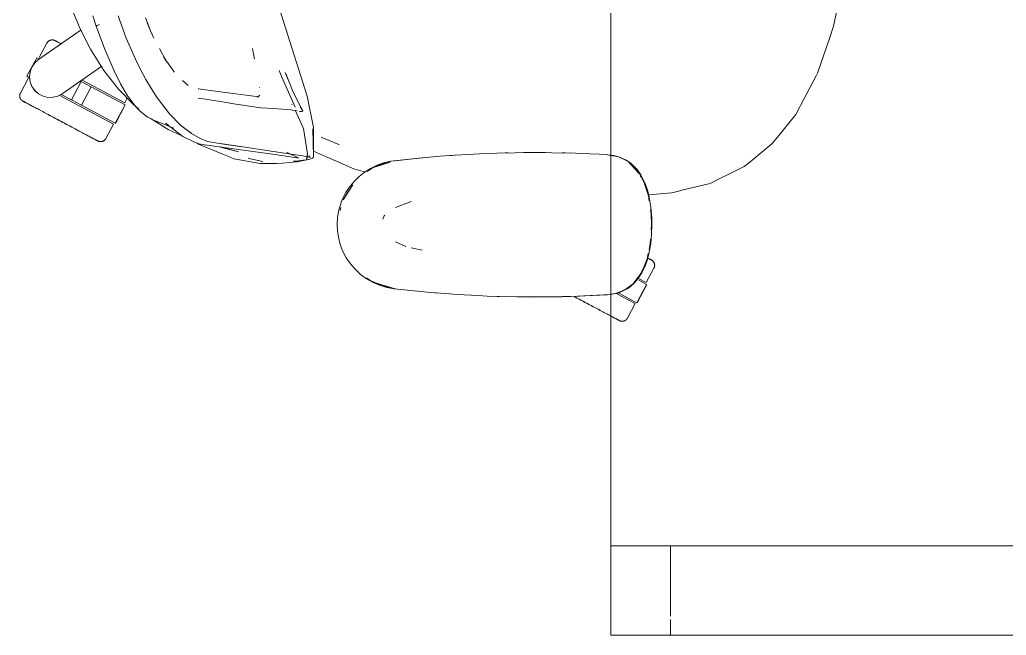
# Model space of a CAD drawing. Header units: millimetres. Extents: x 155927 to 295199, y -4084 to 97293.
# Drawn here: x 226667 to 227330, y 32627 to 33040 of the extents above; entities that cross this region are included whole.
import ezdxf

# ---------------------------------------------------------------- set-up
doc = ezdxf.new("R2010")
doc.units = ezdxf.units.MM
doc.header["$MEASUREMENT"] = 0
doc.layers.add('G-IMPT', color=8, linetype='CONTINUOUS', lineweight=9)
doc.layers.add('I-FURN', color=8, linetype='CONTINUOUS', lineweight=9)

msp = doc.modelspace()

# ---------------------------------------------------------------- linework, layer by layer
at = {"layer": 'G-IMPT'}
for p, q in [((226844.19, 33038.58), (226835.01, 33068.55)), ((226700.2, 33051.67), (226707.72, 33033.69)), ((227216.37, 33049.16), (227213.5, 33035.34)), ((226718.6, 33035.38), (226716.19, 33042.31)), ((226738.76, 33027.39), (226733.3, 33042.27)), ((226751.6, 33041.08), (226752.27, 33039.35)), ((226754.99, 33032.27), (226752.27, 33039.35)), ((226754.99, 33032.27), (226752.68, 33037.71)), ((226844.19, 33038.58), (226860.18, 32988.34)), ((226714.81, 33019.92), (226707.72, 33033.69)), ((226718.56, 33035.38), (226718.6, 33035.51)), ((226724.13, 33020.42), (226718.56, 33035.38)), ((226718.6, 33035.51), (226719, 33035.78)), ((226718.6, 33035.51), (226718.61, 33035.56)), ((226718.6, 33035.51), (226718.6, 33035.38)), ((226719, 33035.78), (226718.61, 33035.56)), ((226719.83, 33036.16), (226719, 33035.78)), ((226719.18, 33035.88), (226719, 33035.78)), ((226719.83, 33036.16), (226719.18, 33035.88)), ((226719.83, 33036.16), (226720.88, 33036.59)), ((226719.83, 33036.16), (226720.29, 33036.36)), ((226720.88, 33036.59), (226720.29, 33036.36)), ((226757.19, 33027.42), (226754.99, 33032.27)), ((227210.99, 33027.9), (227213.5, 33035.34)), ((226738.76, 33027.39), (226744.94, 33013.16)), ((227210.99, 33027.9), (227202.84, 33003.81)), ((226723.79, 33005.62), (226714.81, 33019.92)), ((226725.61, 33016.74), (226724.13, 33020.42)), ((226761.06, 33020.38), (226765.25, 33012.27)), ((226823.47, 33020.47), (226824.88, 33013.21)), ((226730.38, 33005.78), (226725.61, 33016.74)), ((226748.33, 33006.43), (226744.94, 33013.16)), ((226763.74, 33015.05), (226766.3, 33011.29)), ((226763.74, 33015.05), (226765.25, 33012.27)), ((226766.3, 33011.29), (226766.7, 33010.71)), ((226766.7, 33010.71), (226770.19, 33005.58)), ((226723.79, 33005.62), (226733.59, 32993.02)), ((226730.6, 33005.33), (226730.38, 33005.78)), ((226730.38, 33005.78), (226734.91, 32996.73)), ((226730.38, 33005.78), (226734.6, 32997.32)), ((226730.6, 33005.33), (226734.91, 32996.73)), ((226748.33, 33006.43), (226751.9, 32999.64)), ((226770.19, 33005.58), (226770.94, 33004.48)), ((226841.46, 33005.74), (226843.21, 33001.16)), ((226847.5, 32999.52), (226845.49, 33004.42)), ((226845.49, 33004.42), (226847.51, 32999.32)), ((226734.91, 32996.73), (226734.6, 32997.32)), ((226755.66, 32993.42), (226751.9, 32999.64)), ((226776.46, 32998.95), (226780.37, 32995.61)), ((226843.21, 33001.16), (226852.13, 32981)), ((226847.51, 32999.32), (226846.01, 33003.11)), ((226850.76, 32991.05), (226847.5, 32999.52)), ((227191.66, 32982.64), (227201.96, 33002.15)), ((227201.96, 33002.15), (227202.84, 33003.81)), ((226743.55, 32982.73), (226733.59, 32993.02)), ((226734.91, 32996.73), (226739.64, 32988.73)), ((226755.66, 32993.42), (226759.55, 32987.32)), ((226800.32, 32991.67), (226786.96, 32993.45)), ((226786.96, 32993.45), (226787.43, 32993.3)), ((226800.32, 32991.67), (226827.65, 32987.93)), ((226828.15, 32993.99), (226828.11, 32994.34)), ((226850.76, 32991.05), (226856.04, 32980.95)), ((226740.51, 32987.44), (226739.64, 32988.73)), ((226745.22, 32981.31), (226740.51, 32987.44)), ((226759.71, 32987.06), (226759.55, 32987.32)), ((226767.74, 32976.63), (226759.71, 32987.06)), ((226792.13, 32986.31), (226787.05, 32987.06)), ((226792.13, 32986.31), (226798.96, 32985.25)), ((226798.96, 32985.25), (226800.62, 32984.99)), ((226812.4, 32983.12), (226800.62, 32984.99)), ((226828.5, 32989.04), (226826.94, 32987.8)), ((226827.15, 32987.84), (226827.39, 32987.88)), ((226827.65, 32987.93), (226827.39, 32987.88)), ((226860.18, 32988.34), (226864.38, 32967.38)), ((226747.22, 32979.73), (226743.55, 32982.73)), ((226745.22, 32981.31), (226748.12, 32978.28)), ((226752.98, 32974.42), (226748.12, 32978.28)), ((226813.95, 32982.87), (226812.4, 32983.12)), ((226829.16, 32980.67), (226813.95, 32982.87)), ((226829.16, 32980.67), (226829.24, 32980.65)), ((226829.24, 32980.65), (226837.49, 32980.04)), ((226846.33, 32979.4), (226837.49, 32980.04)), ((226846.33, 32979.4), (226849.74, 32979.15)), ((226850.11, 32979.11), (226849.74, 32979.15)), ((226849.75, 32983.17), (226850.19, 32982.9)), ((226850.11, 32979.11), (226852.57, 32978.82)), ((226857.75, 32966.68), (226852.16, 32978.97)), ((226852.57, 32978.82), (226852.63, 32978.8)), ((226853.41, 32978.52), (226852.63, 32978.8)), ((226855.14, 32978.05), (226856.67, 32978.21)), ((226857.39, 32978.49), (226855.55, 32981.19)), ((226857.39, 32978.49), (226856.04, 32980.95)), ((226856.67, 32978.21), (226857.36, 32978.36)), ((226857.36, 32978.36), (226857.39, 32978.49)), ((226857.39, 32978.49), (226857.42, 32978.66)), ((227188.23, 32976.14), (227190.94, 32981.27)), ((227191.66, 32982.64), (227190.94, 32981.27)), ((226754.12, 32973.81), (226752.98, 32974.42)), ((226754.12, 32973.81), (226756.55, 32972.63)), ((226755.47, 32973.11), (226754.71, 32973.61)), ((226755.47, 32973.11), (226766.92, 32965.99)), ((226756.55, 32972.63), (226758.78, 32971.56)), ((226770.69, 32967.05), (226758.78, 32971.56)), ((226775.47, 32968.72), (226767.74, 32976.63)), ((227188.23, 32976.14), (227176.02, 32961)), ((226765.03, 32970.28), (226776.68, 32961.37)), ((226765.03, 32970.28), (226766.98, 32969.17)), ((226766.92, 32965.99), (226775.55, 32962.01)), ((226782.21, 32963.63), (226775.26, 32969.03)), ((226775.26, 32969.03), (226778.84, 32966.22)), ((226775.47, 32968.72), (226782.44, 32963.31)), ((226782.21, 32963.63), (226778.84, 32966.22)), ((226857.75, 32966.68), (226860.46, 32949.64)), ((226863.94, 32966.49), (226864.52, 32948.05)), ((226863.94, 32966.49), (226864.42, 32948.51)), ((226864.38, 32967.38), (226864.42, 32948.51)), ((226776.08, 32961.77), (226775.55, 32962.01)), ((226776.68, 32961.37), (226783.26, 32958.3)), ((226782.44, 32963.31), (226788.27, 32960.02)), ((226783.26, 32958.3), (226786.62, 32956.73)), ((226788.69, 32959.8), (226788.27, 32960.02)), ((226788.69, 32959.8), (226793.48, 32958.05)), ((226793.48, 32958.05), (226801.16, 32956.75)), ((226869.52, 32960.95), (226881.38, 32956.03)), ((227172.26, 32956.34), (227176.02, 32961)), ((226786.01, 32957.02), (226787.18, 32956.25)), ((226789.62, 32956.09), (226786.62, 32956.73)), ((226787.18, 32956.25), (226803.63, 32949.45)), ((226836.83, 32949.41), (226789.62, 32956.09)), ((226814.04, 32950.96), (226801.09, 32954.47)), ((226816.32, 32954.45), (226801.16, 32956.75)), ((226816.32, 32954.45), (226801.73, 32956.68)), ((226816.92, 32954.36), (226801.73, 32956.68)), ((226814.04, 32950.96), (226802.15, 32954.32)), ((226816.92, 32954.36), (226847.8, 32949.8)), ((226872.58, 32947.92), (226864.41, 32951.49)), ((226881.64, 32955.92), (226881.38, 32956.03)), ((227157.31, 32944.17), (227172.26, 32956.34)), ((226803.63, 32949.45), (226807, 32948.06)), ((226810.86, 32946.47), (226807, 32948.06)), ((226828.55, 32943.23), (226810.86, 32946.47)), ((226821.11, 32946.68), (226820.54, 32946.84)), ((226830.42, 32944.64), (226821.11, 32946.68)), ((226836.83, 32949.41), (226847.5, 32947.97)), ((226843.65, 32943.54), (226852.97, 32944.35)), ((226846.25, 32950.79), (226854.68, 32946.78)), ((226848.79, 32947.76), (226847.5, 32947.97)), ((226847.8, 32949.8), (226855.65, 32948.69)), ((226853.81, 32946.93), (226848.79, 32947.76)), ((226852.8, 32944.87), (226851.12, 32944.73)), ((226852.8, 32944.87), (226857.49, 32945.38)), ((226852.97, 32944.35), (226853.44, 32944.39)), ((226857.69, 32945.2), (226853.44, 32944.39)), ((226854.68, 32946.78), (226853.81, 32946.93)), ((226861.92, 32947.58), (226855.65, 32948.69)), ((226858.1, 32945.46), (226857.49, 32945.38)), ((226857.69, 32945.2), (226860.01, 32945.64)), ((226858.1, 32945.46), (226861.38, 32945.99)), ((226859.78, 32946.05), (226860.46, 32949.64)), ((226859.78, 32946.05), (226860.4, 32949.6)), ((226860.4, 32949.6), (226860.01, 32945.64)), ((226861.3, 32947.75), (226862.39, 32947.19)), ((226861.3, 32947.75), (226861.92, 32947.58)), ((226861.38, 32945.99), (226863.24, 32946.54)), ((226861.57, 32948.13), (226861.49, 32948.63)), ((226861.57, 32948.13), (226861.89, 32947.59)), ((226861.89, 32947.59), (226862.39, 32947.19)), ((226863.78, 32946.87), (226863.24, 32946.54)), ((226863.78, 32946.87), (226864.16, 32947.36)), ((226864.55, 32947.93), (226864.16, 32947.36)), ((226864.55, 32947.93), (226864.36, 32948.8)), ((226864.36, 32948.8), (226864.39, 32948.69)), ((226864.42, 32948.51), (226864.39, 32948.69)), ((226864.52, 32948.05), (226864.42, 32948.51)), ((226880.42, 32944.5), (226872.58, 32947.92)), ((226891.54, 32939.64), (226880.42, 32944.5)), ((226916.38, 32944.72), (226911.42, 32943.57)), ((226916.3, 32944.51), (226913.25, 32943.93)), ((226916.38, 32944.72), (226939.33, 32947.18)), ((226916.38, 32944.72), (226937.81, 32947.07)), ((226916.38, 32944.72), (226919.19, 32945.05)), ((226939.33, 32947.18), (226919.19, 32945.05)), ((226937.81, 32947.07), (226949.21, 32948.06)), ((226959.5, 32948.79), (226949.21, 32948.06)), ((226957.46, 32948.65), (226956.04, 32948.52)), ((226957.46, 32948.65), (226959.36, 32948.74)), ((226959.5, 32948.79), (226968.37, 32949.35)), ((226979.68, 32949.89), (226968.37, 32949.35)), ((226979.68, 32949.89), (226987.56, 32950.18)), ((226999.86, 32950.48), (226987.56, 32950.18)), ((226991.43, 32950.26), (226993.08, 32950.34)), ((226993.08, 32950.34), (226995.16, 32950.34)), ((226999.86, 32950.48), (227005.33, 32950.55)), ((227020.05, 32950.56), (227005.33, 32950.55)), ((227024.56, 32950.5), (227020.05, 32950.56)), ((227024.56, 32950.5), (227040.23, 32950.13)), ((227031.28, 32950.33), (227033.5, 32950.33)), ((227036.83, 32950.18), (227033.5, 32950.33)), ((227040.23, 32950.13), (227043.77, 32950)), ((227056.33, 32949.39), (227043.77, 32950)), ((227056.33, 32949.39), (227062, 32949.1)), ((227064.07, 32948.67), (227061.77, 32949.1)), ((227062, 32949.1), (227064.07, 32948.84)), ((227064.07, 32948.84), (227066.01, 32948.6)), ((227069.12, 32947.73), (227064.07, 32948.67)), ((227066.01, 32948.6), (227069.96, 32947.54)), ((227073.38, 32945.63), (227069.12, 32947.73)), ((227074.28, 32945.55), (227069.96, 32947.54)), ((227073.38, 32945.63), (227075.61, 32944.53)), ((227074.28, 32945.55), (227077.5, 32943.35)), ((227075.61, 32944.53), (227078.02, 32942.29)), ((227082.52, 32937.13), (227075.61, 32944.53)), ((227081.32, 32939.22), (227075.61, 32944.53)), ((226828.55, 32943.23), (226835.52, 32943.2)), ((226839.69, 32943.2), (226835.52, 32943.2)), ((226843.65, 32943.54), (226839.69, 32943.2)), ((226891.54, 32939.64), (226899.36, 32937.39)), ((226902.7, 32939.93), (226898.38, 32937.2)), ((226904.03, 32940.32), (226900.45, 32937.9)), ((226902.7, 32939.93), (226907.28, 32942.12)), ((226904.03, 32940.32), (226915.88, 32944.14)), ((226904.03, 32940.32), (226906.73, 32941.22)), ((226913.25, 32943.93), (226905.06, 32940.73)), ((226906.73, 32941.22), (226915.88, 32944.14)), ((226907.28, 32942.12), (226911.42, 32943.57)), ((227078.83, 32942.21), (227077.5, 32943.35)), ((227081.1, 32938.76), (227078.02, 32942.29)), ((227078.83, 32942.21), (227081.69, 32939.17)), ((227082.52, 32937.13), (227081.24, 32938.6)), ((227083.21, 32936.07), (227081.32, 32939.22)), ((227081.69, 32939.17), (227084.14, 32935.71)), ((227135.03, 32932.02), (227146.49, 32937.67)), ((227153.66, 32941.2), (227146.49, 32937.67)), ((227157.31, 32944.17), (227153.66, 32941.2)), ((226891.46, 32931.03), (226888.28, 32927.05)), ((226891.46, 32931.03), (226895.07, 32934.58)), ((226895.07, 32934.58), (226898.38, 32937.2)), ((227084.54, 32933.84), (227083.71, 32935.22)), ((227084.94, 32934.34), (227084.14, 32935.71)), ((227086.28, 32930.92), (227084.82, 32933.37)), ((227087.15, 32929.7), (227084.94, 32934.34)), ((227135.03, 32932.02), (227130.66, 32929.88)), ((226884.42, 32918.9), (226890.74, 32928.85)), ((226886.01, 32923.5), (226888.28, 32927.05)), ((226886.58, 32922.57), (226890.74, 32928.85)), ((227089.31, 32921.53), (227086.28, 32930.92)), ((227088.89, 32924.61), (227087.15, 32929.7)), ((227088.89, 32924.61), (227089.87, 32920.69)), ((227105.06, 32923.59), (227110.35, 32924.89)), ((227112.72, 32925.47), (227110.35, 32924.89)), ((227130.66, 32929.88), (227112.72, 32925.47)), ((226883.77, 32918.99), (226882.06, 32914.22)), ((226883.77, 32918.99), (226886.01, 32923.5)), ((226884.42, 32918.9), (226886.58, 32922.57)), ((226929.9, 32917.82), (226919.47, 32913.68)), ((227089.18, 32922.15), (227105.06, 32923.59)), ((227089.78, 32918.24), (227089.31, 32921.53)), ((227089.87, 32920.69), (227090.98, 32913.93)), ((226880.61, 32907.14), (226881.49, 32912.09)), ((226881.49, 32912.09), (226882.06, 32914.22)), ((226882.86, 32913.78), (226882.24, 32911.75)), ((227091.04, 32909.27), (227090.65, 32912.05)), ((227091.56, 32906.61), (227090.98, 32913.93)), ((226880.32, 32902.1), (226880.61, 32907.14)), ((226910.93, 32905.93), (226911.95, 32908.15)), ((226911.95, 32908.15), (226911.9, 32908.07)), ((226911.95, 32908.15), (226912.24, 32908.6)), ((227091.04, 32909.27), (227091.27, 32902.1)), ((227091.56, 32906.61), (227091.65, 32902.1)), ((226880.32, 32902.1), (226880.49, 32898.26)), ((226881.14, 32893.74), (226880.49, 32898.26)), ((227091.08, 32898.99), (227091.27, 32902.1)), ((227091.65, 32902.1), (227091.47, 32895.77)), ((226881.14, 32893.74), (226882.4, 32888.88)), ((227090.49, 32889.28), (227090.68, 32892.48)), ((227090.9, 32889.62), (227091.47, 32895.77)), ((226884.23, 32884.16), (226882.4, 32888.88)), ((226919.56, 32890.73), (226926.35, 32887.46)), ((226926.17, 32887.51), (226926.35, 32887.46)), ((226937.4, 32885.12), (226929.96, 32886.69)), ((227089.72, 32885.53), (227090.49, 32889.28)), ((227090.9, 32889.62), (227089.9, 32883.68)), ((226886.42, 32880), (226884.23, 32884.16)), ((226886.42, 32880), (226889.25, 32875.83)), ((227088.45, 32879.32), (227086.12, 32873.69)), ((227088.47, 32878.2), (227086.89, 32873.87)), ((227088.45, 32879.32), (227089.16, 32882.78)), ((227088.47, 32878.2), (227089.9, 32883.68)), ((226889.25, 32875.83), (226892.57, 32872)), ((226896.01, 32868.83), (226892.57, 32872)), ((227084.28, 32869.3), (227086.12, 32873.69)), ((227084.9, 32869.8), (227086.89, 32873.87)), ((226896.01, 32868.83), (226900.1, 32865.84)), ((226900.05, 32866.53), (226902.16, 32864.93)), ((226904.54, 32863.32), (226900.1, 32865.84)), ((226910.23, 32861.2), (226902.16, 32864.93)), ((227079.06, 32862.51), (227084.28, 32869.3)), ((227082.25, 32865.75), (227079.58, 32862.71)), ((227084.9, 32869.8), (227082.25, 32865.75)), ((226904.54, 32863.32), (226908.77, 32861.51)), ((226919.19, 32859.15), (226906.73, 32862.98)), ((226906.73, 32862.98), (226915.88, 32860.07)), ((226908.77, 32861.51), (226913.64, 32860.05)), ((226910.23, 32861.2), (226918.63, 32859.28)), ((226918.68, 32859.15), (226913.64, 32860.05)), ((226919.19, 32859.15), (226915.88, 32860.07)), ((226936.61, 32857.25), (226918.68, 32859.15)), ((227067.24, 32855.93), (227073.44, 32858.34)), ((227072.41, 32857.67), (227075.84, 32859.63)), ((227073.44, 32858.34), (227079.06, 32862.51)), ((227075.84, 32859.63), (227079.58, 32862.71)), ((226940.74, 32856.9), (226936.61, 32857.25)), ((226955.79, 32855.65), (226940.74, 32856.9)), ((226947.61, 32856.3), (226945.93, 32856.47)), ((226955.79, 32855.65), (226960.88, 32855.33)), ((226960.88, 32855.33), (226975.02, 32854.52)), ((226981.04, 32854.26), (226975.02, 32854.52)), ((226981.04, 32854.26), (226992.8, 32853.88)), ((226985.93, 32854.12), (226987.86, 32854.01)), ((226987.86, 32854.01), (226989.36, 32854)), ((227001.22, 32853.71), (226992.8, 32853.88)), ((227001.22, 32853.71), (227031.24, 32853.83)), ((227001.22, 32853.71), (227021.41, 32853.66)), ((227001.22, 32853.71), (227012.02, 32853.62)), ((227031.24, 32853.83), (227012.02, 32853.62)), ((227021.41, 32853.66), (227042.8, 32854.17)), ((227021.41, 32853.66), (227041.59, 32854.13)), ((227021.41, 32853.66), (227031.24, 32853.83)), ((227021.41, 32853.7), (227023.44, 32853.68)), ((227023.44, 32853.68), (227025.35, 32853.76)), ((227031.24, 32853.83), (227042.8, 32854.17)), ((227041.59, 32854.13), (227063.38, 32855.22)), ((227041.59, 32854.13), (227061.77, 32855.1)), ((227042.8, 32854.17), (227041.59, 32854.13)), ((227042.8, 32854.17), (227063.38, 32855.22)), ((227059.54, 32855.02), (227061.77, 32855.1)), ((227063.38, 32855.22), (227061.77, 32855.1)), ((227063.38, 32855.22), (227065.03, 32855.47)), ((227067.24, 32855.93), (227064.07, 32855.45)), ((227067.42, 32855.91), (227065.03, 32855.47)), ((227067.42, 32855.91), (227068.77, 32856.28)), ((227072.41, 32857.67), (227068.77, 32856.28))]:
    msp.add_line(p, q, dxfattribs=at)
at = {"layer": 'I-FURN'}
for p, q in [((227064.07, 34226.57), (227064.07, 32626.57)), ((227064.07, 32626.57), (227064.07, 34226.57)), ((226679.76, 33013), (226708.35, 33033.02)), ((226685.5, 33024.05), (226680.35, 33014.36)), ((226685.5, 33024.05), (226685.58, 33024.19)), ((226685.58, 33024.19), (226685.66, 33024.32)), ((226685.66, 33024.32), (226685.75, 33024.46)), ((226685.75, 33024.46), (226685.84, 33024.59)), ((226685.84, 33024.59), (226685.94, 33024.72)), ((226685.94, 33024.72), (226686.05, 33024.84)), ((226686.05, 33024.84), (226686.16, 33024.96)), ((226686.16, 33024.96), (226686.27, 33025.07)), ((226686.27, 33025.07), (226686.39, 33025.18)), ((226686.39, 33025.18), (226686.52, 33025.28)), ((226686.52, 33025.28), (226686.64, 33025.38)), ((226686.64, 33025.38), (226686.77, 33025.48)), ((226686.77, 33025.48), (226686.91, 33025.56)), ((226686.91, 33025.56), (226687.05, 33025.65)), ((226687.05, 33025.65), (226687.19, 33025.73)), ((226687.19, 33025.73), (226687.33, 33025.8)), ((226687.33, 33025.8), (226687.48, 33025.86)), ((226687.48, 33025.86), (226687.63, 33025.92)), ((226687.63, 33025.92), (226687.78, 33025.98)), ((226687.78, 33025.98), (226687.93, 33026.03)), ((226687.93, 33026.03), (226688.09, 33026.07)), ((226688.09, 33026.07), (226688.25, 33026.1)), ((226688.25, 33026.1), (226688.41, 33026.13)), ((226688.41, 33026.13), (226688.57, 33026.15)), ((226688.57, 33026.15), (226688.73, 33026.17)), ((226688.73, 33026.17), (226688.89, 33026.18)), ((226688.89, 33026.18), (226689.05, 33026.18)), ((226689.05, 33026.18), (226689.21, 33026.18)), ((226689.21, 33026.18), (226689.37, 33026.17)), ((226689.37, 33026.17), (226689.53, 33026.16)), ((226689.53, 33026.16), (226689.69, 33026.13)), ((226689.69, 33026.13), (226689.85, 33026.11)), ((226689.85, 33026.11), (226690.01, 33026.07)), ((226690.01, 33026.07), (226690.16, 33026.03)), ((226690.16, 33026.03), (226690.32, 33025.98)), ((226690.32, 33025.98), (226690.47, 33025.93)), ((226690.47, 33025.93), (226690.62, 33025.87)), ((226690.62, 33025.87), (226690.77, 33025.8)), ((226690.77, 33025.8), (226690.91, 33025.73)), ((226690.91, 33025.73), (226690.95, 33025.71)), ((226690.95, 33025.71), (226690.97, 33025.7)), ((226691, 33025.69), (226690.95, 33025.71)), ((226690.95, 33025.71), (226690.95, 33025.71)), ((226690.97, 33025.7), (226691.03, 33025.67)), ((226691.08, 33025.64), (226691, 33025.69)), ((226691.03, 33025.67), (226691.13, 33025.62)), ((226691.2, 33025.58), (226691.08, 33025.64)), ((226691.13, 33025.62), (226691.27, 33025.54)), ((226691.36, 33025.49), (226691.2, 33025.58)), ((226691.27, 33025.54), (226691.45, 33025.45)), ((226691.56, 33025.39), (226691.36, 33025.49)), ((226691.45, 33025.45), (226691.67, 33025.33)), ((226691.8, 33025.26), (226691.56, 33025.39)), ((226691.67, 33025.33), (226691.93, 33025.19)), ((226692.08, 33025.11), (226691.8, 33025.26)), ((226691.93, 33025.19), (226692.22, 33025.03)), ((226692.4, 33024.94), (226692.08, 33025.11)), ((226692.22, 33025.03), (226692.56, 33024.86)), ((226692.76, 33024.75), (226692.4, 33024.94)), ((226692.56, 33024.86), (226692.93, 33024.66)), ((226693.15, 33024.54), (226692.76, 33024.75)), ((226692.93, 33024.66), (226693.34, 33024.44)), ((226693.58, 33024.31), (226693.15, 33024.54)), ((226693.34, 33024.44), (226693.79, 33024.2)), ((226694.04, 33024.07), (226693.58, 33024.31)), ((226693.79, 33024.2), (226694.27, 33023.95)), ((226694.55, 33023.8), (226694.04, 33024.07)), ((226694.27, 33023.95), (226694.79, 33023.67)), ((226695.08, 33023.52), (226694.55, 33023.8)), ((226678.6, 33014.16), (226672.03, 33001.8)), ((226675.35, 33007.96), (226677.25, 33010.75)), ((226677.25, 33010.75), (226679.76, 33013)), ((226678.6, 33014.16), (226679.99, 33013.42)), ((226679.99, 33013.42), (226679.91, 33013.46)), ((226673.79, 33001.44), (226674.17, 33004.79)), ((226674.17, 33004.79), (226675.35, 33007.96)), ((226722.24, 33008.58), (226695.81, 32990.07)), ((226672.84, 33000.23), (226667.69, 32990.55)), ((226673.42, 33001.06), (226672.03, 33001.8)), ((226672.84, 33000.23), (226673.21, 33000.03)), ((226673.33, 33001.1), (226673.42, 33001.06)), ((226673.42, 33001.06), (226673.82, 33001.81)), ((226674.22, 32998.1), (226673.79, 33001.44)), ((226675.44, 32994.95), (226674.22, 32998.1)), ((226708.57, 32998.22), (226702, 32985.86)), ((226708.57, 32998.22), (226715.21, 32994.69)), ((226709.04, 32999.1), (226737.74, 32983.85)), ((226677.37, 32992.19), (226675.44, 32994.95)), ((226675.91, 32994.11), (226678.21, 32991.33)), ((226679.91, 32989.97), (226677.37, 32992.19)), ((226678.21, 32991.33), (226679.63, 32990.17)), ((226715.21, 32994.69), (226708.64, 32982.33)), ((226715.21, 32994.69), (226737.92, 32982.61)), ((226667.21, 32988.65), (226667.22, 32988.81)), ((226667.22, 32988.49), (226667.21, 32988.65)), ((226667.22, 32988.81), (226667.23, 32988.97)), ((226667.23, 32988.33), (226667.22, 32988.49)), ((226667.23, 32988.97), (226667.24, 32989.13)), ((226667.24, 32988.16), (226667.23, 32988.33)), ((226667.24, 32989.13), (226667.26, 32989.29)), ((226667.27, 32988.01), (226667.24, 32988.16)), ((226667.26, 32989.29), (226667.29, 32989.45)), ((226667.3, 32987.85), (226667.27, 32988.01)), ((226667.29, 32989.45), (226667.33, 32989.61)), ((226667.33, 32987.69), (226667.3, 32987.85)), ((226667.33, 32989.61), (226667.37, 32989.76)), ((226667.37, 32987.53), (226667.33, 32987.69)), ((226667.37, 32989.76), (226667.42, 32989.92)), ((226667.42, 32987.38), (226667.37, 32987.53)), ((226667.42, 32989.92), (226667.47, 32990.07)), ((226667.48, 32987.23), (226667.42, 32987.38)), ((226667.47, 32990.07), (226667.53, 32990.22)), ((226667.54, 32987.08), (226667.48, 32987.23)), ((226667.53, 32990.22), (226667.59, 32990.36)), ((226667.6, 32986.93), (226667.54, 32987.08)), ((226667.59, 32990.36), (226667.67, 32990.51)), ((226667.67, 32986.79), (226667.6, 32986.93)), ((226667.67, 32990.51), (226667.69, 32990.55)), ((226667.75, 32986.65), (226667.67, 32986.79)), ((226667.83, 32986.51), (226667.75, 32986.65)), ((226667.92, 32986.37), (226667.83, 32986.51)), ((226668.02, 32986.24), (226667.92, 32986.37)), ((226668.12, 32986.12), (226668.02, 32986.24)), ((226668.22, 32985.99), (226668.12, 32986.12)), ((226668.33, 32985.87), (226668.22, 32985.99)), ((226668.44, 32985.76), (226668.33, 32985.87)), ((226668.56, 32985.65), (226668.44, 32985.76)), ((226668.68, 32985.54), (226668.56, 32985.65)), ((226668.81, 32985.44), (226668.68, 32985.54)), ((226668.94, 32985.35), (226668.81, 32985.44)), ((226669.07, 32985.26), (226668.94, 32985.35)), ((226669.21, 32985.18), (226669.07, 32985.26)), ((226669.35, 32985.1), (226669.21, 32985.18)), ((226669.36, 32985.09), (226669.35, 32985.1)), ((226669.35, 32985.1), (226669.37, 32985.09)), ((226669.4, 32985.07), (226669.36, 32985.09)), ((226669.37, 32985.09), (226669.43, 32985.05)), ((226669.48, 32985.03), (226669.4, 32985.07)), ((226669.43, 32985.05), (226669.53, 32985)), ((226669.6, 32984.96), (226669.48, 32985.03)), ((226669.53, 32985), (226669.67, 32984.93)), ((226669.77, 32984.88), (226669.6, 32984.96)), ((226669.67, 32984.93), (226669.85, 32984.83)), ((226669.97, 32984.77), (226669.77, 32984.88)), ((226669.85, 32984.83), (226670.07, 32984.71)), ((226670.21, 32984.64), (226669.97, 32984.77)), ((226670.07, 32984.71), (226670.33, 32984.58)), ((226670.49, 32984.49), (226670.21, 32984.64)), ((226670.33, 32984.58), (226670.63, 32984.42)), ((226670.81, 32984.33), (226670.49, 32984.49)), ((226670.63, 32984.42), (226670.96, 32984.24)), ((226671.16, 32984.14), (226670.81, 32984.33)), ((226670.96, 32984.24), (226671.34, 32984.04)), ((226671.55, 32983.93), (226671.16, 32984.14)), ((226671.34, 32984.04), (226671.75, 32983.82)), ((226682.91, 32988.42), (226679.91, 32989.97)), ((226686.19, 32987.63), (226682.91, 32988.42)), ((226689.56, 32987.66), (226686.19, 32987.63)), ((226692.83, 32988.49), (226689.56, 32987.66)), ((226695.81, 32990.07), (226692.83, 32988.49)), ((226693.62, 32989.18), (226730.23, 32969.72)), ((226702, 32985.86), (226694.94, 32989.61)), ((226708.64, 32982.33), (226702, 32985.86)), ((226737.74, 32983.85), (226739.42, 32987)), ((226671.98, 32983.7), (226671.55, 32983.93)), ((226671.75, 32983.82), (226672.19, 32983.59)), ((226672.45, 32983.45), (226671.98, 32983.7)), ((226672.19, 32983.59), (226672.68, 32983.33)), ((226672.95, 32983.18), (226672.45, 32983.45)), ((226672.68, 32983.33), (226673.19, 32983.06)), ((226673.49, 32982.9), (226672.95, 32983.18)), ((226673.19, 32983.06), (226673.74, 32982.76)), ((226674.05, 32982.6), (226673.49, 32982.9)), ((226673.74, 32982.76), (226674.33, 32982.45)), ((226674.33, 32982.45), (226674.94, 32982.12)), ((226674.94, 32982.12), (226675.59, 32981.78)), ((226675.59, 32981.78), (226676.27, 32981.42)), ((226676.27, 32981.42), (226676.98, 32981.04)), ((226676.98, 32981.04), (226677.71, 32980.65)), ((226677.71, 32980.65), (226678.47, 32980.25)), ((226678.47, 32980.25), (226679.26, 32979.83)), ((226679.26, 32979.83), (226680.07, 32979.4)), ((226680.07, 32979.4), (226680.91, 32978.95)), ((226680.91, 32978.95), (226681.76, 32978.5)), ((226681.76, 32978.5), (226682.64, 32978.03)), ((226682.64, 32978.03), (226683.54, 32977.55)), ((226684.03, 32977.29), (226683.12, 32977.78)), ((226683.54, 32977.55), (226684.45, 32977.07)), ((226731.35, 32970.25), (226708.64, 32982.33)), ((226737.92, 32982.61), (226731.35, 32970.25)), ((226731.52, 32970.16), (226738.09, 32982.52)), ((226684.95, 32976.8), (226684.03, 32977.29)), ((226684.45, 32977.07), (226685.38, 32976.57)), ((226685.89, 32976.3), (226684.95, 32976.8)), ((226685.38, 32976.57), (226686.33, 32976.07)), ((226686.84, 32975.8), (226685.89, 32976.3)), ((226686.33, 32976.07), (226687.28, 32975.56)), ((226687.8, 32975.29), (226686.84, 32975.8)), ((226687.28, 32975.56), (226688.25, 32975.05)), ((226688.78, 32974.77), (226687.8, 32975.29)), ((226688.25, 32975.05), (226689.23, 32974.53)), ((226689.76, 32974.25), (226688.78, 32974.77)), ((226689.23, 32974.53), (226690.22, 32974)), ((226690.75, 32973.72), (226689.76, 32974.25)), ((226690.22, 32974), (226691.21, 32973.47)), ((226691.75, 32973.19), (226690.75, 32973.72)), ((226691.21, 32973.47), (226692.21, 32972.94)), ((226692.75, 32972.66), (226691.75, 32973.19)), ((226692.21, 32972.94), (226693.21, 32972.41)), ((226693.76, 32972.12), (226692.75, 32972.66)), ((226693.21, 32972.41), (226694.22, 32971.88)), ((226694.76, 32971.59), (226693.76, 32972.12)), ((226694.22, 32971.88), (226695.22, 32971.34)), ((226695.77, 32971.05), (226694.76, 32971.59)), ((226695.22, 32971.34), (226696.23, 32970.81)), ((226696.77, 32970.52), (226695.77, 32971.05)), ((226696.23, 32970.81), (226697.23, 32970.27)), ((226697.77, 32969.99), (226696.77, 32970.52)), ((226697.23, 32970.27), (226698.23, 32969.74)), ((226698.76, 32969.46), (226697.77, 32969.99)), ((226698.23, 32969.74), (226699.22, 32969.22)), ((226699.75, 32968.94), (226698.76, 32969.46)), ((226699.22, 32969.22), (226700.2, 32968.69)), ((226700.73, 32968.41), (226699.75, 32968.94)), ((226700.2, 32968.69), (226701.18, 32968.18)), ((226701.7, 32967.9), (226700.73, 32968.41)), ((226701.18, 32968.18), (226702.14, 32967.66)), ((226702.65, 32967.39), (226701.7, 32967.9)), ((226702.14, 32967.66), (226703.09, 32967.16)), ((226703.6, 32966.89), (226702.65, 32967.39)), ((226703.09, 32967.16), (226704.03, 32966.66)), ((226704.53, 32966.39), (226703.6, 32966.89)), ((226704.03, 32966.66), (226704.95, 32966.17)), ((226705.44, 32965.91), (226704.53, 32966.39)), ((226704.95, 32966.17), (226705.86, 32965.69)), ((226706.34, 32965.43), (226705.44, 32965.91)), ((226705.86, 32965.69), (226706.74, 32965.22)), ((226707.21, 32964.97), (226706.34, 32965.43)), ((226706.74, 32965.22), (226707.61, 32964.75)), ((226708.07, 32964.51), (226707.21, 32964.97)), ((226707.61, 32964.75), (226708.46, 32964.3)), ((226708.91, 32964.07), (226708.07, 32964.51)), ((226708.46, 32964.3), (226709.28, 32963.87)), ((226725.08, 32960.03), (226730.23, 32969.72)), ((226709.28, 32963.87), (226710.08, 32963.44)), ((226710.08, 32963.44), (226710.86, 32963.03)), ((226710.86, 32963.03), (226711.61, 32962.63)), ((226711.61, 32962.63), (226712.33, 32962.24)), ((226712.33, 32962.24), (226713.03, 32961.88)), ((226713.03, 32961.88), (226713.69, 32961.52)), ((226713.69, 32961.52), (226714.32, 32961.19)), ((226714.32, 32961.19), (226714.93, 32960.87)), ((226715.24, 32960.7), (226714.65, 32961.01)), ((226714.93, 32960.87), (226715.49, 32960.56)), ((226715.79, 32960.41), (226715.24, 32960.7)), ((226715.49, 32960.56), (226716.03, 32960.28)), ((226716.3, 32960.13), (226715.79, 32960.41)), ((226716.03, 32960.28), (226716.53, 32960.01)), ((226716.79, 32959.88), (226716.3, 32960.13)), ((226716.53, 32960.01), (226717, 32959.76)), ((226717.23, 32959.64), (226716.79, 32959.88)), ((226717, 32959.76), (226717.43, 32959.54)), ((226717.64, 32959.42), (226717.23, 32959.64)), ((226717.43, 32959.54), (226717.82, 32959.33)), ((226718.02, 32959.22), (226717.64, 32959.42)), ((226717.82, 32959.33), (226718.17, 32959.14)), ((226718.35, 32959.04), (226718.02, 32959.22)), ((226718.17, 32959.14), (226718.49, 32958.97)), ((226718.65, 32958.89), (226718.35, 32959.04)), ((226718.49, 32958.97), (226718.77, 32958.82)), ((226718.91, 32958.75), (226718.65, 32958.89)), ((226718.77, 32958.82), (226719.01, 32958.69)), ((226719.13, 32958.63), (226718.91, 32958.75)), ((226719.01, 32958.69), (226719.21, 32958.59)), ((226719.31, 32958.54), (226719.13, 32958.63)), ((226719.21, 32958.59), (226719.38, 32958.5)), ((226719.45, 32958.46), (226719.31, 32958.54)), ((226719.38, 32958.5), (226719.5, 32958.43)), ((226719.55, 32958.41), (226719.45, 32958.46)), ((226719.5, 32958.43), (226719.58, 32958.39)), ((226719.61, 32958.38), (226719.55, 32958.41)), ((226719.58, 32958.39), (226719.62, 32958.37)), ((226719.63, 32958.37), (226719.61, 32958.38)), ((226719.62, 32958.37), (226719.63, 32958.37)), ((226719.67, 32958.35), (226719.63, 32958.37)), ((226719.81, 32958.27), (226719.67, 32958.35)), ((226719.96, 32958.21), (226719.81, 32958.27)), ((226720.11, 32958.15), (226719.96, 32958.21)), ((226720.26, 32958.1), (226720.11, 32958.15)), ((226720.41, 32958.05), (226720.26, 32958.1)), ((226720.57, 32958.01), (226720.41, 32958.05)), ((226720.73, 32957.97), (226720.57, 32958.01)), ((226720.89, 32957.94), (226720.73, 32957.97)), ((226721.05, 32957.92), (226720.89, 32957.94)), ((226721.21, 32957.91), (226721.05, 32957.92)), ((226721.37, 32957.9), (226721.21, 32957.91)), ((226721.53, 32957.89), (226721.37, 32957.9)), ((226721.69, 32957.9), (226721.53, 32957.89)), ((226721.85, 32957.91), (226721.69, 32957.9)), ((226722.01, 32957.92), (226721.85, 32957.91)), ((226722.17, 32957.95), (226722.01, 32957.92)), ((226722.33, 32957.98), (226722.17, 32957.95)), ((226722.49, 32958.01), (226722.33, 32957.98)), ((226722.64, 32958.05), (226722.49, 32958.01)), ((226722.8, 32958.1), (226722.64, 32958.05)), ((226722.95, 32958.16), (226722.8, 32958.1)), ((226723.1, 32958.22), (226722.95, 32958.16)), ((226723.24, 32958.28), (226723.1, 32958.22)), ((226723.39, 32958.35), (226723.24, 32958.28)), ((226723.53, 32958.43), (226723.39, 32958.35)), ((226723.67, 32958.51), (226723.53, 32958.43)), ((226723.8, 32958.6), (226723.67, 32958.51)), ((226723.93, 32958.7), (226723.8, 32958.6)), ((226724.06, 32958.8), (226723.93, 32958.7)), ((226724.18, 32958.9), (226724.06, 32958.8)), ((226724.3, 32959.01), (226724.18, 32958.9)), ((226724.42, 32959.12), (226724.3, 32959.01)), ((226724.53, 32959.24), (226724.42, 32959.12)), ((226724.63, 32959.36), (226724.53, 32959.24)), ((226724.73, 32959.49), (226724.63, 32959.36)), ((226724.83, 32959.62), (226724.73, 32959.49)), ((226724.92, 32959.75), (226724.83, 32959.62)), ((226725, 32959.89), (226724.92, 32959.75)), ((226725.08, 32960.03), (226725, 32959.89)), ((227088.72, 32879.82), (227089.15, 32879.59)), ((227089.37, 32879.48), (227088.96, 32879.7)), ((227089.15, 32879.59), (227089.54, 32879.38)), ((227089.74, 32879.28), (227089.37, 32879.48)), ((227089.54, 32879.38), (227089.9, 32879.19)), ((227090.08, 32879.1), (227089.74, 32879.28)), ((227089.9, 32879.19), (227090.22, 32879.03)), ((227090.37, 32878.94), (227090.08, 32879.1)), ((227090.22, 32879.03), (227090.5, 32878.88)), ((227090.63, 32878.81), (227090.37, 32878.94)), ((227090.5, 32878.88), (227090.74, 32878.75)), ((227090.85, 32878.69), (227090.63, 32878.81)), ((227090.74, 32878.75), (227090.94, 32878.64)), ((227091.03, 32878.59), (227090.85, 32878.69)), ((227090.94, 32878.64), (227091.1, 32878.56)), ((227091.17, 32878.52), (227091.03, 32878.59)), ((227091.1, 32878.56), (227091.22, 32878.49)), ((227091.27, 32878.46), (227091.17, 32878.52)), ((227091.22, 32878.49), (227091.31, 32878.45)), ((227091.33, 32878.43), (227091.27, 32878.46)), ((227091.31, 32878.45), (227091.35, 32878.43)), ((227091.35, 32878.42), (227091.33, 32878.43)), ((227091.35, 32878.43), (227091.35, 32878.42)), ((227091.35, 32878.42), (227091.49, 32878.34)), ((227091.49, 32878.34), (227091.63, 32878.26)), ((227091.63, 32878.26), (227091.77, 32878.17)), ((227091.77, 32878.17), (227091.9, 32878.08)), ((227091.9, 32878.08), (227092.02, 32877.98)), ((227087.87, 32863.29), (227093.02, 32872.97)), ((227092.02, 32877.98), (227092.14, 32877.87)), ((227092.14, 32877.87), (227092.26, 32877.76)), ((227092.26, 32877.76), (227092.38, 32877.65)), ((227092.38, 32877.65), (227092.49, 32877.53)), ((227092.49, 32877.53), (227092.59, 32877.4)), ((227092.59, 32877.4), (227092.69, 32877.28)), ((227092.69, 32877.28), (227092.78, 32877.15)), ((227092.78, 32877.15), (227092.87, 32877.01)), ((227092.87, 32877.01), (227092.95, 32876.87)), ((227092.95, 32876.87), (227093.03, 32876.73)), ((227093.04, 32873.01), (227093.02, 32872.97)), ((227093.03, 32876.73), (227093.1, 32876.59)), ((227093.11, 32873.15), (227093.04, 32873.01)), ((227093.1, 32876.59), (227093.17, 32876.44)), ((227093.18, 32873.3), (227093.11, 32873.15)), ((227093.17, 32876.44), (227093.23, 32876.29)), ((227093.24, 32873.45), (227093.18, 32873.3)), ((227093.23, 32876.29), (227093.28, 32876.14)), ((227093.29, 32873.6), (227093.24, 32873.45)), ((227093.28, 32876.14), (227093.33, 32875.99)), ((227093.34, 32873.76), (227093.29, 32873.6)), ((227093.33, 32875.99), (227093.37, 32875.83)), ((227093.38, 32873.91), (227093.34, 32873.76)), ((227093.37, 32875.83), (227093.41, 32875.67)), ((227093.41, 32874.07), (227093.38, 32873.91)), ((227093.41, 32875.67), (227093.44, 32875.51)), ((227093.44, 32874.23), (227093.41, 32874.07)), ((227093.44, 32875.51), (227093.46, 32875.35)), ((227093.46, 32874.39), (227093.44, 32874.23)), ((227093.46, 32875.35), (227093.48, 32875.19)), ((227093.48, 32874.55), (227093.46, 32874.39)), ((227093.48, 32875.19), (227093.49, 32875.03)), ((227093.49, 32874.71), (227093.48, 32874.55)), ((227093.49, 32875.03), (227093.49, 32874.87)), ((227093.49, 32874.87), (227093.49, 32874.71)), ((227082.68, 32866.05), (227087.87, 32863.29)), ((227082.76, 32864.87), (227088.05, 32862.06)), ((227088.05, 32862.06), (227081.48, 32849.69)), ((227081.65, 32849.6), (227088.22, 32861.96)), ((227039.36, 32853.97), (227040.35, 32853.44)), ((227039.89, 32853.69), (227039.74, 32853.77)), ((227040.88, 32853.16), (227039.89, 32853.69)), ((227040.35, 32853.44), (227041.34, 32852.92)), ((227041.88, 32852.63), (227040.88, 32853.16)), ((227041.34, 32852.92), (227042.34, 32852.38)), ((227042.88, 32852.1), (227041.88, 32852.63)), ((227042.34, 32852.38), (227043.34, 32851.85)), ((227043.89, 32851.56), (227042.88, 32852.1)), ((227043.34, 32851.85), (227044.35, 32851.32)), ((227044.89, 32851.03), (227043.89, 32851.56)), ((227067.69, 32855.89), (227080.36, 32849.16)), ((227076.19, 32852.51), (227068.97, 32856.34)), ((227081.48, 32849.69), (227076.26, 32852.47)), ((227044.35, 32851.32), (227045.35, 32850.78)), ((227045.9, 32850.49), (227044.89, 32851.03)), ((227045.35, 32850.78), (227046.36, 32850.25)), ((227046.9, 32849.96), (227045.9, 32850.49)), ((227046.36, 32850.25), (227047.36, 32849.72)), ((227047.9, 32849.43), (227046.9, 32849.96)), ((227047.36, 32849.72), (227048.36, 32849.19)), ((227048.89, 32848.9), (227047.9, 32849.43)), ((227048.36, 32849.19), (227049.35, 32848.66)), ((227049.88, 32848.38), (227048.89, 32848.9)), ((227049.35, 32848.66), (227050.33, 32848.14)), ((227050.86, 32847.86), (227049.88, 32848.38)), ((227050.33, 32848.14), (227051.31, 32847.62)), ((227051.83, 32847.34), (227050.86, 32847.86)), ((227051.31, 32847.62), (227052.27, 32847.11)), ((227052.78, 32846.83), (227051.83, 32847.34)), ((227052.27, 32847.11), (227053.22, 32846.6)), ((227053.73, 32846.33), (227052.78, 32846.83)), ((227053.22, 32846.6), (227054.16, 32846.1)), ((227054.66, 32845.83), (227053.73, 32846.33)), ((227054.16, 32846.1), (227055.08, 32845.61)), ((227055.57, 32845.35), (227054.66, 32845.83)), ((227055.08, 32845.61), (227055.99, 32845.13)), ((227056.47, 32844.87), (227055.57, 32845.35)), ((227055.99, 32845.13), (227056.87, 32844.66)), ((227075.21, 32839.47), (227080.36, 32849.16)), ((227057.34, 32844.41), (227056.47, 32844.87)), ((227056.87, 32844.66), (227057.74, 32844.2)), ((227058.2, 32843.95), (227057.34, 32844.41)), ((227057.74, 32844.2), (227058.59, 32843.74)), ((227059.04, 32843.51), (227058.2, 32843.95)), ((227058.59, 32843.74), (227059.41, 32843.31)), ((227059.41, 32843.31), (227060.21, 32842.88)), ((227060.21, 32842.88), (227060.99, 32842.47)), ((227060.99, 32842.47), (227061.74, 32842.07)), ((227061.74, 32842.07), (227062.46, 32841.69)), ((227062.46, 32841.69), (227063.16, 32841.32)), ((227063.16, 32841.32), (227063.82, 32840.96)), ((227063.82, 32840.96), (227064.45, 32840.63)), ((227064.45, 32840.63), (227065.06, 32840.31)), ((227065.37, 32840.14), (227064.78, 32840.45)), ((227065.06, 32840.31), (227065.62, 32840)), ((227065.92, 32839.85), (227065.37, 32840.14)), ((227065.62, 32840), (227066.16, 32839.72)), ((227066.43, 32839.57), (227065.92, 32839.85)), ((227066.16, 32839.72), (227066.66, 32839.45)), ((227066.92, 32839.32), (227066.43, 32839.57)), ((227066.66, 32839.45), (227067.13, 32839.21)), ((227067.36, 32839.08), (227066.92, 32839.32)), ((227067.13, 32839.21), (227067.56, 32838.98)), ((227067.77, 32838.86), (227067.36, 32839.08)), ((227067.56, 32838.98), (227067.95, 32838.77)), ((227068.15, 32838.66), (227067.77, 32838.86)), ((227067.95, 32838.77), (227068.3, 32838.58)), ((227068.48, 32838.49), (227068.15, 32838.66)), ((227068.3, 32838.58), (227068.62, 32838.41)), ((227068.78, 32838.33), (227068.48, 32838.49)), ((227068.62, 32838.41), (227068.9, 32838.26)), ((227069.04, 32838.19), (227068.78, 32838.33)), ((227068.9, 32838.26), (227069.14, 32838.13)), ((227074.31, 32838.34), (227074.19, 32838.24)), ((227074.43, 32838.45), (227074.31, 32838.34)), ((227074.55, 32838.56), (227074.43, 32838.45)), ((227074.66, 32838.68), (227074.55, 32838.56)), ((227074.76, 32838.8), (227074.66, 32838.68)), ((227074.86, 32838.93), (227074.76, 32838.8)), ((227074.96, 32839.06), (227074.86, 32838.93)), ((227075.05, 32839.19), (227074.96, 32839.06)), ((227075.13, 32839.33), (227075.05, 32839.19)), ((227075.21, 32839.47), (227075.13, 32839.33)), ((227069.26, 32838.07), (227069.04, 32838.19)), ((227069.14, 32838.13), (227069.34, 32838.03)), ((227069.44, 32837.98), (227069.26, 32838.07)), ((227069.34, 32838.03), (227069.51, 32837.94)), ((227069.58, 32837.9), (227069.44, 32837.98)), ((227069.51, 32837.94), (227069.63, 32837.88)), ((227069.68, 32837.85), (227069.58, 32837.9)), ((227069.63, 32837.88), (227069.71, 32837.83)), ((227069.74, 32837.82), (227069.68, 32837.85)), ((227069.71, 32837.83), (227069.75, 32837.81)), ((227069.76, 32837.81), (227069.74, 32837.82)), ((227069.75, 32837.81), (227069.76, 32837.81)), ((227069.8, 32837.79), (227069.76, 32837.81)), ((227069.94, 32837.72), (227069.8, 32837.79)), ((227070.09, 32837.65), (227069.94, 32837.72)), ((227070.24, 32837.59), (227070.09, 32837.65)), ((227070.39, 32837.54), (227070.24, 32837.59)), ((227070.54, 32837.49), (227070.39, 32837.54)), ((227070.7, 32837.45), (227070.54, 32837.49)), ((227070.86, 32837.41), (227070.7, 32837.45)), ((227071.02, 32837.38), (227070.86, 32837.41)), ((227071.18, 32837.36), (227071.02, 32837.38)), ((227071.34, 32837.35), (227071.18, 32837.36)), ((227071.5, 32837.34), (227071.34, 32837.35)), ((227071.66, 32837.33), (227071.5, 32837.34)), ((227071.82, 32837.34), (227071.66, 32837.33)), ((227071.98, 32837.35), (227071.82, 32837.34)), ((227072.14, 32837.36), (227071.98, 32837.35)), ((227072.3, 32837.39), (227072.14, 32837.36)), ((227072.46, 32837.42), (227072.3, 32837.39)), ((227072.62, 32837.45), (227072.46, 32837.42)), ((227072.77, 32837.49), (227072.62, 32837.45)), ((227072.93, 32837.54), (227072.77, 32837.49)), ((227073.08, 32837.6), (227072.93, 32837.54)), ((227073.23, 32837.66), (227073.08, 32837.6)), ((227073.37, 32837.72), (227073.23, 32837.66)), ((227073.52, 32837.79), (227073.37, 32837.72)), ((227073.66, 32837.87), (227073.52, 32837.79)), ((227073.8, 32837.95), (227073.66, 32837.87)), ((227073.93, 32838.04), (227073.8, 32837.95)), ((227074.06, 32838.14), (227073.93, 32838.04)), ((227074.19, 32838.24), (227074.06, 32838.14)), ((227064.07, 32686.57), (227499.07, 32686.57)), ((227104.07, 32686.57), (227064.07, 32686.57)), ((227064.07, 32686.57), (227064.07, 32626.57)), ((227064.07, 32626.57), (227064.07, 32686.57)), ((227824.07, 32686.57), (227104.07, 32686.57)), ((227104.07, 32686.57), (227104.07, 32639.46)), ((227104.07, 32686.57), (227104.07, 32639.46)), ((227104.07, 32637.15), (227104.07, 32626.57)), ((227104.07, 32637.15), (227104.07, 32626.57)), ((227064.07, 32626.57), (227104.07, 32626.57)), ((227864.07, 32626.57), (227064.07, 32626.57)), ((227064.07, 32626.57), (227864.07, 32626.57)), ((227864.07, 32626.57), (227064.07, 32626.57)), ((227104.07, 32626.57), (227824.07, 32626.57))]:
    msp.add_line(p, q, dxfattribs=at)
for points in [[(226673.89, 33000), (226673.85, 33000.38), (226673.81, 33001.04), (226673.81, 33001.58), (226673.82, 33001.81)], [(226677.86, 32991.67), (226677.45, 32992.07), (226677.09, 32992.48), (226676.76, 32992.9)]]:
    msp.add_open_spline(points, degree=3, dxfattribs=at)
msp.add_open_spline([(226675.15, 32995.51), (226675.08, 32995.66), (226674.79, 32996.3), (226674.56, 32996.92), (226674.42, 32997.39)], degree=3, knots=[-0.5319761, -0.5319761, -0.5319761, -0.5319761, -0.5, -0.4, -0.4, -0.4, -0.4], dxfattribs=at)

doc.saveas('drawing.dxf')
